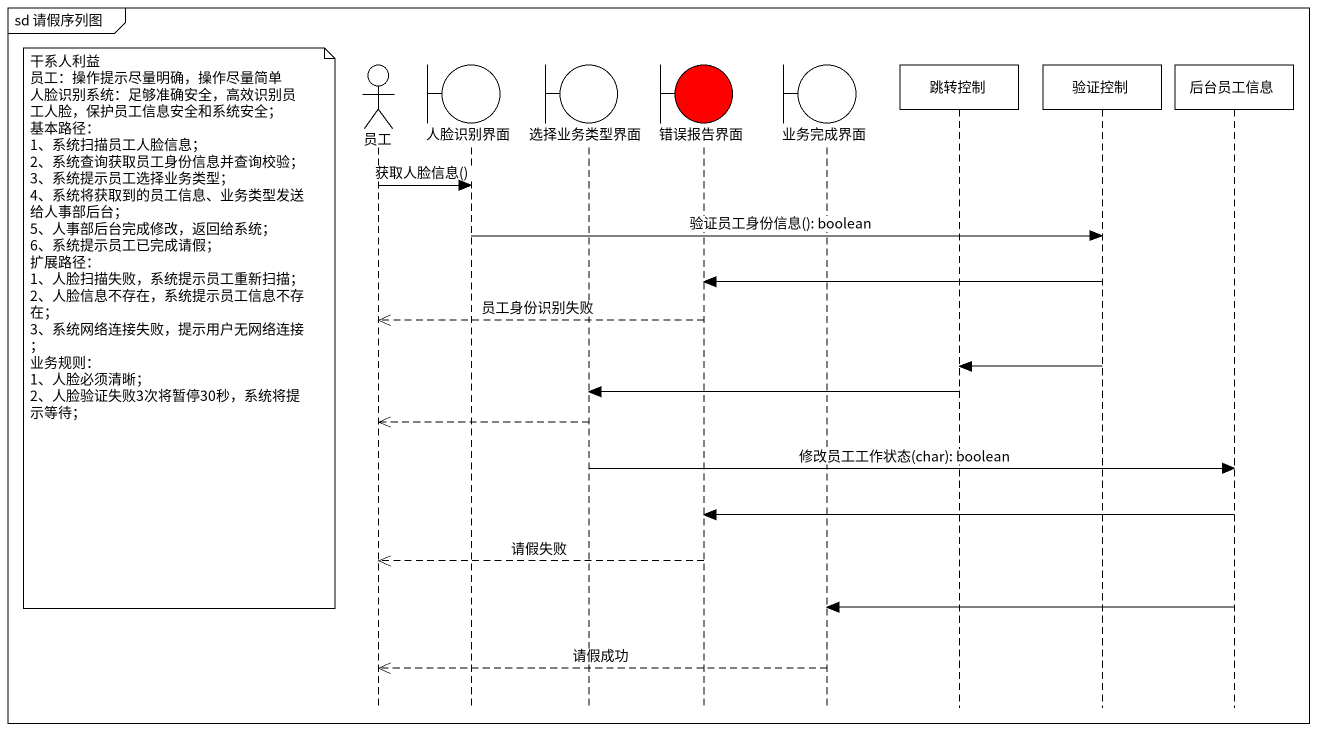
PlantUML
@startuml
mainframe sd 请假序列图
hide footbox
actor 员工
boundary 人脸识别界面
boundary 选择业务类型界面
boundary 错误报告界面 #FF0000
boundary 业务完成界面
participant 跳转控制
participant 验证控制
participant 后台员工信息

员工 -> 人脸识别界面 : 获取人脸信息()
人脸识别界面 -> 验证控制 : 验证员工身份信息(): boolean
验证控制 -> 错误报告界面
错误报告界面 -->> 员工 : 员工身份识别失败
note left of 员工
  干系人利益
  员工：操作提示尽量明确，操作尽量简单
  人脸识别系统：足够准确安全，高效识别员工人脸，保护员工信息安全和系统安全；
  基本路径：
  1、系统扫描员工人脸信息；
  2、系统查询获取员工身份信息并查询校验；
  3、系统提示员工选择业务类型；
  4、系统将获取到的员工信息、业务类型发送给人事部后台；
  5、人事部后台完成修改，返回给系统；
  6、系统提示员工已完成请假；
  扩展路径：
  1、人脸扫描失败，系统提示员工重新扫描；
  2、人脸信息不存在，系统提示员工信息不存在；
  3、系统网络连接失败，提示用户无网络连接；
  业务规则：
  1、人脸必须清晰；
  2、人脸验证失败3次将暂停30秒，系统将提示等待；
end note
验证控制 -> 跳转控制
跳转控制 -> 选择业务类型界面
选择业务类型界面 -->> 员工
选择业务类型界面 -> 后台员工信息 : 修改员工工作状态(char): boolean
后台员工信息 -> 错误报告界面
错误报告界面 -->> 员工 : 请假失败
后台员工信息 -> 业务完成界面
业务完成界面 -->> 员工 : 请假成功
@enduml
